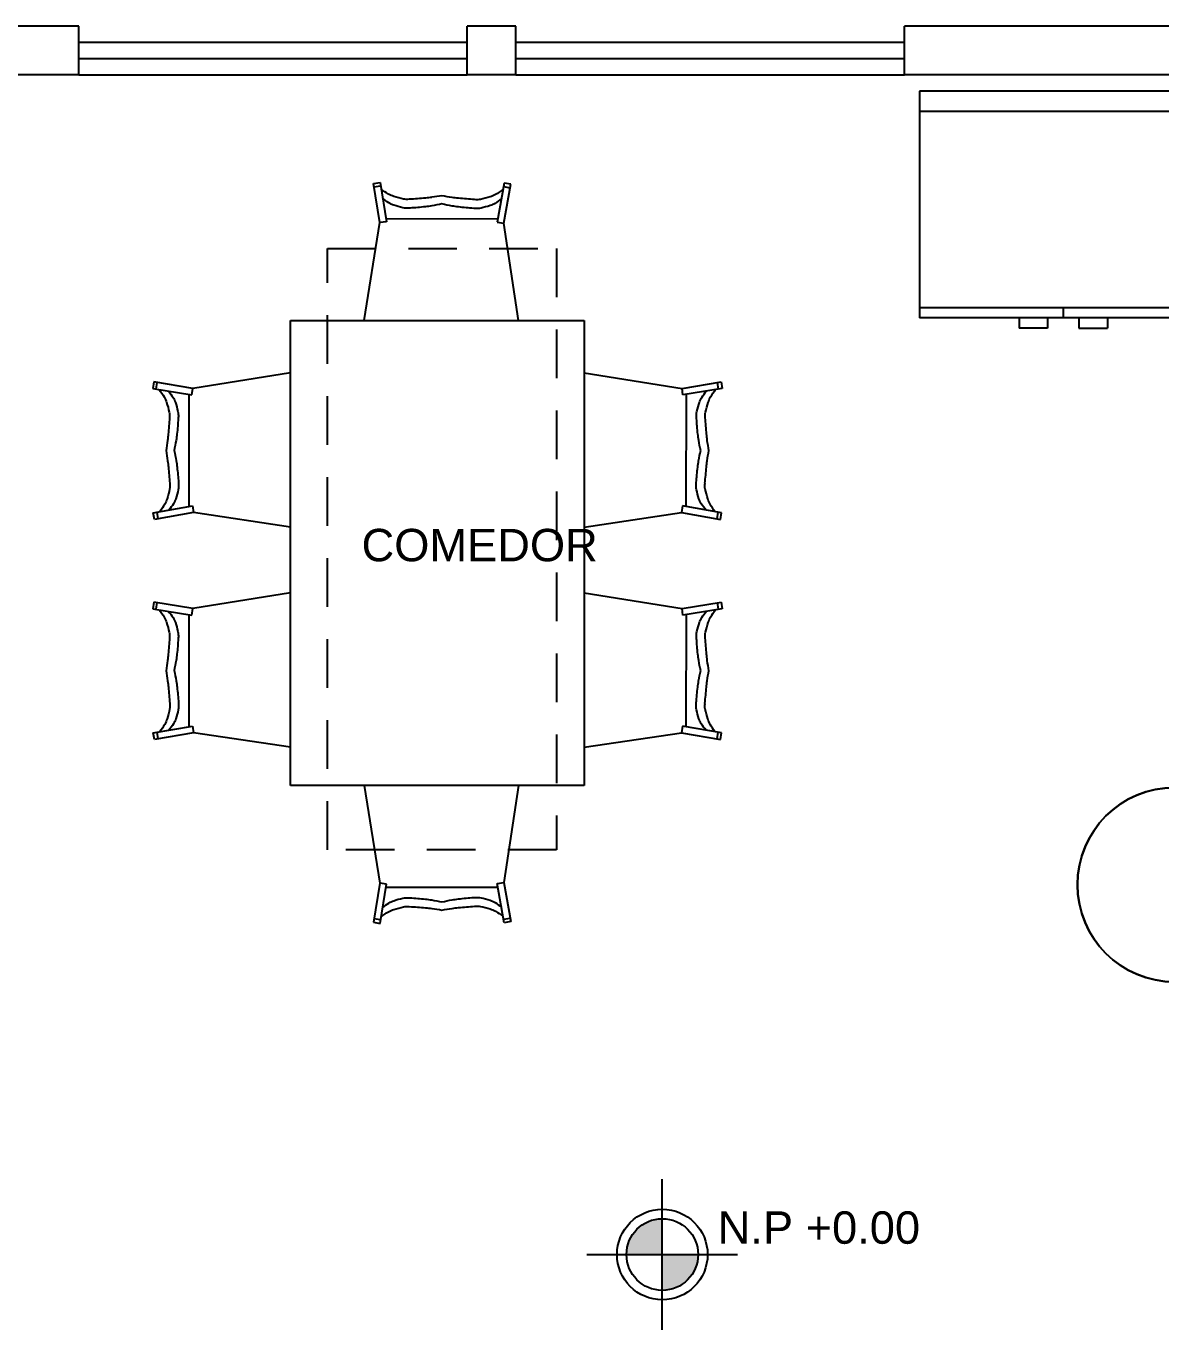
# Model space of a CAD drawing. Header units: inches. Extents: x -370 to 18, y -197 to 199.
# Drawn here: x -306.179 to -302.675, y 110.26 to 114.284 of the extents above; entities that cross this region are included whole.
import ezdxf

# ---------------------------------------------------------------- set-up
doc = ezdxf.new("R2010")
doc.units = ezdxf.units.IN
doc.header["$MEASUREMENT"] = 0
doc.header["$PDMODE"] = 34
doc.header["$PDSIZE"] = 0.2
doc.linetypes.add('DASHED', pattern=[0.75, 0.5, -0.25])
doc.layers.add('artefactos', color=1, linetype='Continuous')
doc.layers.add('MUEBLES', color=7, linetype='Continuous')
doc.styles.get("Standard").update_dxf_attribs({"font": 'arial.ttf'})
doc.dimstyles.new('E100', dxfattribs={"dimtxt": 0.15, "dimasz": 0.15, "dimexe": 0.15, "dimexo": 0.0625, "dimgap": 0.09, "dimtad": 1, "dimzin": 0, "dimdsep": 46, "dimtxsty": 'Standard', "dimblk": 'DOTSMALL', "dimcen": 0.09, "dimdle": 0.15, "dimclrd": 1, "dimclre": 1, "dimclrt": 2, "dimazin": 0, "dimtfac": 1, "dimtofl": 0, "dimtmove": 1, "dimatfit": 1, "dimldrblk": 'OPEN90', "dimfxl": 1, "dimtolj": 1, "dimtzin": 0, "dimarcsym": 0})

# ---------------------------------------------------------------- blocks, each defined once
blk = doc.blocks.new('comedor_6p')
at = {"layer": 'artefactos', "color": 2}
for p, q in [((-1.2932, 1.3273), (-1.2726, 1.3309)), ((-1.2726, 1.3309), (-1.2519, 1.2101)), ((-0.8897, 1.3327), (-0.9093, 1.2117)), ((-0.869, 1.3293), (-0.8897, 1.3327)), ((-0.8889, 1.2089), (-0.869, 1.3293)), ((-0.6139, 1.3273), (-0.5933, 1.3309)), ((-0.5933, 1.3309), (-0.5726, 1.2101)), ((-0.2104, 1.3327), (-0.23, 1.2117)), ((-0.1897, 1.3293), (-0.2104, 1.3327)), ((-0.2096, 1.2089), (-0.1897, 1.3293)), ((-1.2722, 1.2071), (-1.2932, 1.3273)), ((-1.2707, 1.3198), (-1.2913, 1.3165)), ((-0.8915, 1.3216), (-0.8709, 1.3185)), ((-0.5929, 1.2071), (-0.6139, 1.3273)), ((-0.5914, 1.3198), (-0.612, 1.3165)), ((-0.2122, 1.3216), (-0.1916, 1.3185)), ((-1.2519, 1.2101), (-1.2722, 1.2071)), ((-0.9077, 1.2213), (-1.2536, 1.2207)), ((-0.9093, 1.2117), (-0.8889, 1.2089)), ((-0.8408, 0.9069), (-0.8889, 1.2089)), ((-0.5726, 1.2101), (-0.5929, 1.2071)), ((-0.2284, 1.2213), (-0.5743, 1.2207)), ((-0.23, 1.2117), (-0.2096, 1.2089)), ((-0.1615, 0.9069), (-0.2096, 1.2089)), ((-1.3172, 0.9069), (-1.2722, 1.2071)), ((-0.6379, 0.9069), (-0.5929, 1.2071)), ((-1.4349, 0), (-1.4349, 0.9069)), ((-1.4349, 0.9069), (0, 0.9069)), ((0, 0.9069), (0, 0)), ((-1.8573, 0.6513), (-1.8607, 0.6306)), ((-1.7369, 0.6314), (-1.8573, 0.6513)), ((-1.8496, 0.6288), (-1.8465, 0.6494)), ((-1.4349, 0.6795), (-1.7369, 0.6314)), ((0, 0.6795), (0.302, 0.6314)), ((0.302, 0.6314), (0.4224, 0.6513)), ((0.4147, 0.6288), (0.4116, 0.6494)), ((0.4224, 0.6513), (0.4258, 0.6306)), ((-1.8607, 0.6306), (-1.7397, 0.611)), ((-1.7493, 0.6126), (-1.7487, 0.2667)), ((-1.7397, 0.611), (-1.7369, 0.6314)), ((0.3048, 0.611), (0.302, 0.6314)), ((0.4258, 0.6306), (0.3048, 0.611)), ((0.3144, 0.6126), (0.3138, 0.2667)), ((-1.8589, 0.2477), (-1.7381, 0.2684)), ((-1.8554, 0.2271), (-1.8589, 0.2477)), ((-1.7351, 0.2481), (-1.8554, 0.2271)), ((-1.8479, 0.2496), (-1.8445, 0.229)), ((-1.7381, 0.2684), (-1.7351, 0.2481)), ((-1.4349, 0.2031), (-1.7351, 0.2481)), ((0, 0.2031), (0.3002, 0.2481)), ((0.3032, 0.2684), (0.3002, 0.2481)), ((0.3002, 0.2481), (0.4205, 0.2271)), ((0.424, 0.2477), (0.3032, 0.2684)), ((0.413, 0.2496), (0.4096, 0.229)), ((0.4205, 0.2271), (0.424, 0.2477)), ((0, 0), (-1.4349, 0)), ((-1.3172, 0), (-1.2722, -0.3002)), ((-0.8408, 0), (-0.8889, -0.302)), ((-0.6379, 0), (-0.5929, -0.3002)), ((-0.1615, 0), (-0.2096, -0.302)), ((-1.2722, -0.3002), (-1.2932, -0.4205)), ((-1.2726, -0.424), (-1.2519, -0.3032)), ((-1.2519, -0.3032), (-1.2722, -0.3002)), ((-0.9077, -0.3144), (-1.2536, -0.3138)), ((-0.9093, -0.3048), (-0.8889, -0.302)), ((-0.8897, -0.4258), (-0.9093, -0.3048)), ((-0.8889, -0.302), (-0.869, -0.4224)), ((-0.5929, -0.3002), (-0.6139, -0.4205)), ((-0.5933, -0.424), (-0.5726, -0.3032)), ((-0.5726, -0.3032), (-0.5929, -0.3002)), ((-0.2284, -0.3144), (-0.5743, -0.3138)), ((-0.23, -0.3048), (-0.2096, -0.302)), ((-0.2104, -0.4258), (-0.23, -0.3048)), ((-0.2096, -0.302), (-0.1897, -0.4224)), ((-1.2932, -0.4205), (-1.2726, -0.424)), ((-1.2707, -0.413), (-1.2913, -0.4096)), ((-0.8915, -0.4147), (-0.8709, -0.4116)), ((-0.869, -0.4224), (-0.8897, -0.4258)), ((-0.6139, -0.4205), (-0.5933, -0.424)), ((-0.5914, -0.413), (-0.612, -0.4096)), ((-0.2122, -0.4147), (-0.1916, -0.4116)), ((-0.1897, -0.4224), (-0.2104, -0.4258))]:
    blk.add_line(p, q, dxfattribs=at)
at = {"layer": 'artefactos', "color": 2, "extrusion": (0, 0, -1)}
for centre, major_axis, start_param, end_param in [((-1.1594, 1.4495), (0.1251, 0.1251), 2.870669, 3.024012), ((-1.2061, 1.3669), (-0.058, 0.058), 4.215972, 4.441465), ((-1.0782, 1.7973), (0.3755, 0.3755), 2.587068, 2.645176), ((-1.2686, 2.3832), (0.7833, 0.7833), 2.185999, 2.214624), ((-0.9035, 2.3849), (0.7833, 0.7833), 2.488421, 2.517047), ((-1.0885, 1.7973), (-0.3755, 0.3755), 3.628666, 3.686774), ((-0.9565, 1.368), (0.058, 0.058), 1.832377, 2.05787), ((-1.004, 1.4502), (-0.1251, 0.1251), 3.249829, 3.403173), ((-0.4801, 1.4495), (-0.1251, 0.1251), 4.441465, 4.594809), ((-0.5268, 1.3669), (-0.058, 0.058), 4.215972, 4.441465), ((-0.3989, 1.7973), (-0.3755, 0.3755), 4.157864, 4.215972), ((-0.5893, 2.3832), (0.7833, 0.7833), 2.185999, 2.214624), ((-0.2242, 2.3849), (0.7833, 0.7833), 2.488421, 2.517047), ((-0.4092, 1.7973), (-0.3755, 0.3755), 3.628666, 3.686774), ((-0.2772, 1.368), (0.058, 0.058), 1.832377, 2.05787), ((-0.3247, 1.4502), (-0.1251, 0.1251), 3.249829, 3.403173), ((-1.1661, 1.3943), (-0.105, 0.105), 4.485635, 4.650322), ((-1.2097, 1.3246), (0.0469, 0.0469), 2.658112, 2.914839), ((-1.1087, 1.6486), (0.2869, 0.2869), 2.587068, 2.658112), ((-1.1908, 1.2996), (-0.0333, 0.0333), 3.949023, 4.157864), ((-1.192, 1.3132), (0.0238, 0.0238), 2.355936, 2.587068), ((-1.192, 1.409), (-0.0916, 0.0916), 3.847459, 3.926733), ((-1.1891, 1.3755), (-0.087, 0.087), 3.847459, 3.949023), ((-1.4249, 4.3319), (2.165, 2.165), 2.260362, 2.276663), ((-1.3218, 3.0401), (-1.2678, 1.2678), 3.82086, 3.847459), ((-1.1735, 1.7162), (0.3069, 0.3069), 2.214624, 2.260362), ((-1.16, 1.5215), (-0.1879, 0.1879), 3.746379, 3.82086), ((-1.2343, 1.9285), (0.4805, 0.4805), 2.12834, 2.175583), ((-0.9335, 1.93), (-0.4805, 0.4805), 4.098259, 4.145502), ((-0.9924, 1.7171), (-0.3069, 0.3069), 4.01348, 4.059217), ((-1.0041, 1.5223), (-0.1879, 0.1879), 4.023778, 4.098259), ((-0.7654, 4.335), (2.165, 2.165), 2.426382, 2.442683), ((-0.8565, 3.0422), (1.2678, 1.2678), 2.426382, 2.452982), ((-0.9736, 1.3765), (0.087, 0.087), 2.324819, 2.426382), ((-0.971, 1.41), (0.0916, 0.0916), 2.347109, 2.426382), ((-0.9702, 1.3142), (-0.0238, 0.0238), 3.686774, 3.917905), ((-0.9712, 1.3006), (-0.0333, 0.0333), 3.686774, 3.895615), ((-1.0565, 1.6489), (0.2869, 0.2869), 2.044933, 2.115978), ((-0.9526, 1.3258), (0.0469, 0.0469), 1.788206, 2.044933), ((-0.9968, 1.3951), (-0.105, 0.105), 3.194316, 3.359003), ((-0.4868, 1.3943), (-0.105, 0.105), 4.485635, 4.650322), ((-0.5304, 1.3246), (0.0469, 0.0469), 2.658112, 2.914839), ((-0.4294, 1.6486), (0.2869, 0.2869), 2.587068, 2.658112), ((-0.5115, 1.2996), (0.0333, 0.0333), 2.378226, 2.587068), ((-0.5127, 1.3132), (0.0238, 0.0238), 2.355936, 2.587068), ((-0.5127, 1.409), (-0.0916, 0.0916), 3.847459, 3.926733), ((-0.5098, 1.3755), (0.087, 0.087), 2.276663, 2.378226), ((-0.7457, 4.3319), (-2.165, 2.165), 3.831158, 3.847459), ((-0.6425, 3.0401), (-1.2678, 1.2678), 3.82086, 3.847459), ((-0.4942, 1.7162), (-0.3069, 0.3069), 3.785421, 3.831158), ((-0.4807, 1.5215), (0.1879, 0.1879), 2.175583, 2.250063), ((-0.555, 1.9285), (0.4805, 0.4805), 2.12834, 2.175583), ((-0.2542, 1.93), (-0.4805, 0.4805), 4.098259, 4.145502), ((-0.3131, 1.7171), (0.3069, 0.3069), 2.442683, 2.488421), ((-0.3248, 1.5223), (-0.1879, 0.1879), 4.023778, 4.098259), ((-0.0861, 4.335), (-2.165, 2.165), 3.997179, 4.01348), ((-0.1772, 3.0422), (-1.2678, 1.2678), 3.997179, 4.023778), ((-0.2943, 1.3765), (0.087, 0.087), 2.324819, 2.426382), ((-0.2917, 1.41), (-0.0916, 0.0916), 3.917905, 3.997179), ((-0.2909, 1.3142), (0.0238, 0.0238), 2.115978, 2.347109), ((-0.2919, 1.3006), (-0.0333, 0.0333), 3.686774, 3.895615), ((-0.3772, 1.6489), (0.2869, 0.2869), 2.044933, 2.115978), ((-0.2733, 1.3258), (0.0469, 0.0469), 1.788206, 2.044933), ((-0.3175, 1.3951), (0.105, 0.105), 1.623519, 1.788206), ((-1.9782, 0.5163), (-0.1251, 0.1251), 1.679033, 1.832377), ((-1.8961, 0.5638), (0.058, 0.058), 0.26158, 0.487073), ((-1.9231, 0.5235), (-0.105, 0.105), 1.623519, 1.788206), ((0.4882, 0.5235), (-0.105, -0.105), 1.353386, 1.518073), ((0.4612, 0.5638), (0.058, -0.058), 2.654519, 2.880012), ((0.5433, 0.5163), (-0.1251, -0.1251), 1.309216, 1.46256), ((-2.3253, 0.4318), (-0.3755, 0.3755), 2.05787, 2.115978), ((-1.8538, 0.5677), (-0.0469, 0.0469), 1.788206, 2.044933), ((-2.1769, 0.4638), (0.2869, 0.2869), 0.474137, 0.545181), ((0.742, 0.4638), (0.2869, -0.2869), 2.596411, 2.667456), ((0.4189, 0.5677), (0.0469, -0.0469), 2.667456, 2.924183), ((0.8904, 0.4318), (0.3755, -0.3755), 2.596411, 2.654519), ((-4.863, 0.7549), (2.165, 2.165), 0.855586, 0.871887), ((-1.8422, 0.5501), (0.0238, 0.0238), 0.545181, 0.776313), ((-1.938, 0.5493), (-0.0916, 0.0916), 2.347109, 2.426382), ((-3.5702, 0.6638), (-1.2678, 1.2678), 2.426382, 2.452982), ((-1.8286, 0.5491), (0.0333, 0.0333), 0.545181, 0.754023), ((-1.9045, 0.5467), (-0.087, 0.087), 2.324819, 2.426382), ((0.4696, 0.5467), (-0.087, -0.087), 0.71521, 0.816774), ((0.3937, 0.5491), (-0.0333, -0.0333), 0.816774, 1.025615), ((2.1353, 0.6638), (-1.2678, -1.2678), 0.688611, 0.71521), ((0.4073, 0.5501), (0.0238, -0.0238), 2.36528, 2.596411), ((0.5031, 0.5493), (-0.0916, -0.0916), 0.71521, 0.794484), ((3.4281, 0.7549), (-2.165, -2.165), 0.698909, 0.71521), ((-2.2451, 0.5279), (0.3069, 0.3069), 0.871887, 0.917624), ((-2.0503, 0.5163), (-0.1879, 0.1879), 2.452982, 2.527462), ((0.6154, 0.5163), (-0.1879, -0.1879), 0.61413, 0.688611), ((0.8102, 0.5279), (0.3069, -0.3069), 2.223968, 2.269706), ((-2.913, 0.6168), (0.7833, 0.7833), 0.917625, 0.94625), ((-2.458, 0.5868), (0.4805, 0.4805), 0.956666, 1.003909), ((1.0231, 0.5868), (-0.4805, -0.4805), 0.566887, 0.61413), ((1.4781, 0.6168), (-0.7833, -0.7833), 0.624546, 0.653172), ((-2.9113, 0.2517), (0.7833, 0.7833), 0.615202, 0.643828), ((-2.2442, 0.3468), (-0.3069, 0.3069), 2.214624, 2.260362), ((-2.4566, 0.286), (-0.4805, 0.4805), 2.12834, 2.175583), ((-2.0496, 0.3603), (-0.1879, 0.1879), 2.175583, 2.250063), ((0.6146, 0.3603), (-0.1879, -0.1879), 0.891529, 0.96601), ((1.0217, 0.286), (0.4805, -0.4805), 2.536806, 2.584049), ((0.8093, 0.3468), (0.3069, -0.3069), 2.452027, 2.497765), ((1.4763, 0.2517), (0.7833, -0.7833), 2.497765, 2.52639), ((-4.8599, 0.0954), (-2.165, 2.165), 2.260362, 2.276663), ((-3.5681, 0.1985), (-1.2678, 1.2678), 2.250063, 2.276663), ((2.1332, 0.1985), (-1.2678, -1.2678), 0.86493, 0.891529), ((3.425, 0.0954), (-2.165, -2.165), 0.86493, 0.881231), ((-1.8412, 0.3283), (0.0238, 0.0238), 0.78514, 1.016271), ((-1.937, 0.3283), (0.0916, 0.0916), 0.705866, 0.78514), ((-1.8276, 0.3295), (-0.0333, 0.0333), 2.378226, 2.587068), ((-1.9035, 0.3312), (-0.087, 0.087), 2.276663, 2.378226), ((0.4686, 0.3312), (-0.087, -0.087), 0.763366, 0.86493), ((0.3927, 0.3295), (-0.0333, -0.0333), 0.554525, 0.763366), ((0.5021, 0.3283), (0.0916, -0.0916), 2.356453, 2.435726), ((0.4063, 0.3283), (-0.0238, -0.0238), 0.554525, 0.785656), ((-1.8949, 0.3142), (-0.058, 0.058), 2.645176, 2.870669), ((-2.3253, 0.4421), (0.3755, 0.3755), 1.016271, 1.074379), ((-1.8526, 0.3106), (0.0469, 0.0469), 1.087316, 1.344043), ((-2.1766, 0.4116), (-0.2869, 0.2869), 2.587068, 2.658112), ((0.7417, 0.4116), (-0.2869, -0.2869), 0.48348, 0.554525), ((0.4177, 0.3106), (-0.0469, -0.0469), 0.226754, 0.48348), ((0.8904, 0.4421), (-0.3755, -0.3755), 0.496417, 0.554525), ((0.46, 0.3142), (-0.058, -0.058), 0.270924, 0.496417), ((-1.9775, 0.3609), (0.1251, 0.1251), 1.299872, 1.453216), ((-1.9223, 0.3542), (0.105, 0.105), 1.344043, 1.50873), ((0.4874, 0.3542), (0.105, -0.105), 1.632863, 1.79755), ((0.5426, 0.3609), (-0.1251, -0.1251), 0.11758, 0.270924), ((-1.1661, -0.4874), (-0.105, 0.105), 0.062067, 0.226754), ((-1.2097, -0.4177), (-0.0469, 0.0469), 0.226754, 0.48348), ((-1.1087, -0.7417), (-0.2869, 0.2869), 0.48348, 0.554525), ((-1.1908, -0.3927), (0.0333, 0.0333), -1.016271, -0.80743), ((-1.1891, -0.4686), (-0.087, 0.087), 0.763366, 0.86493), ((-1.3218, -2.1332), (-1.2678, 1.2678), 0.86493, 0.891529), ((-1.16, -0.6146), (-0.1879, 0.1879), 0.891529, 0.96601), ((-1.2343, -1.0217), (-0.4805, 0.4805), 0.96601, 1.013253), ((-0.9335, -1.0231), (0.4805, 0.4805), -1.003909, -0.956666), ((-1.0041, -0.6154), (0.1879, 0.1879), -0.956666, -0.882186), ((-0.8565, -2.1353), (1.2678, 1.2678), -0.882186, -0.855586), ((-0.9736, -0.4696), (0.087, 0.087), -0.855586, -0.754023), ((-0.9712, -0.3937), (0.0333, 0.0333), -0.754023, -0.545181), ((-1.0565, -0.742), (-0.2869, 0.2869), 1.025615, 1.09666), ((-0.9526, -0.4189), (-0.0469, 0.0469), 1.09666, 1.353386), ((-0.4868, -0.4874), (0.105, 0.105), -1.50873, -1.344043), ((-0.5304, -0.4177), (0.0469, 0.0469), -1.344043, -1.087316), ((-0.4294, -0.7417), (-0.2869, 0.2869), 0.48348, 0.554525), ((-0.5115, -0.3927), (0.0333, 0.0333), -1.016271, -0.80743), ((-0.5098, -0.4686), (-0.087, 0.087), 0.763366, 0.86493), ((-0.6425, -2.1332), (-1.2678, 1.2678), 0.86493, 0.891529), ((-0.4807, -0.6146), (-0.1879, 0.1879), 0.891529, 0.96601), ((-0.555, -1.0217), (-0.4805, 0.4805), 0.96601, 1.013253), ((-0.2542, -1.0231), (-0.4805, 0.4805), 0.566887, 0.61413), ((-0.3248, -0.6154), (0.1879, 0.1879), -0.956666, -0.882186), ((-0.1772, -2.1353), (1.2678, 1.2678), -0.882186, -0.855586), ((-0.2943, -0.4696), (0.087, 0.087), -0.855586, -0.754023), ((-0.2919, -0.3937), (-0.0333, 0.0333), 0.816774, 1.025615), ((-0.3772, -0.742), (0.2869, 0.2869), -0.545181, -0.474137), ((-0.2733, -0.4189), (-0.0469, 0.0469), 1.09666, 1.353386), ((-1.1594, -0.5426), (0.1251, 0.1251), -1.453216, -1.299872), ((-1.2061, -0.46), (-0.058, 0.058), 0.270924, 0.496417), ((-1.0782, -0.8904), (-0.3755, 0.3755), 0.496417, 0.554525), ((-1.192, -0.4063), (-0.0238, 0.0238), 0.554525, 0.785656), ((-1.192, -0.5021), (0.0916, 0.0916), -0.78514, -0.705866), ((-1.4249, -3.425), (2.165, 2.165), -0.705866, -0.689566), ((-1.1735, -0.8093), (-0.3069, 0.3069), 0.881231, 0.926968), ((-1.2686, -1.4763), (0.7833, 0.7833), -0.643828, -0.615202), ((-0.9035, -1.4781), (0.7833, 0.7833), -0.94625, -0.917624), ((-0.9924, -0.8102), (-0.3069, 0.3069), 0.653172, 0.698909), ((-0.7654, -3.4281), (2.165, 2.165), -0.871887, -0.855586), ((-0.971, -0.5031), (0.0916, 0.0916), -0.855586, -0.776313), ((-0.9702, -0.4073), (0.0238, 0.0238), -0.776313, -0.545181), ((-1.0885, -0.8904), (0.3755, 0.3755), -0.545181, -0.487073), ((-0.9565, -0.4612), (-0.058, 0.058), 1.083723, 1.309216), ((-0.9968, -0.4882), (-0.105, 0.105), 1.353386, 1.518073), ((-1.004, -0.5433), (-0.1251, 0.1251), 1.309216, 1.46256), ((-0.4801, -0.5426), (-0.1251, 0.1251), 0.11758, 0.270924), ((-0.5268, -0.46), (0.058, 0.058), -1.299872, -1.074379), ((-0.3989, -0.8904), (0.3755, 0.3755), -1.074379, -1.016271), ((-0.5127, -0.4063), (-0.0238, 0.0238), 0.554525, 0.785656), ((-0.5127, -0.5021), (0.0916, 0.0916), -0.78514, -0.705866), ((-0.7457, -3.425), (2.165, 2.165), -0.705866, -0.689566), ((-0.4942, -0.8093), (0.3069, 0.3069), -0.689566, -0.643828), ((-0.5893, -1.4763), (0.7833, 0.7833), -0.643828, -0.615202), ((-0.2242, -1.4781), (0.7833, 0.7833), -0.94625, -0.917624), ((-0.3131, -0.8102), (0.3069, 0.3069), -0.917624, -0.871887), ((-0.0861, -3.4281), (-2.165, 2.165), 0.698909, 0.71521), ((-0.2917, -0.5031), (0.0916, 0.0916), -0.855586, -0.776313), ((-0.2909, -0.4073), (-0.0238, 0.0238), 0.794484, 1.025615), ((-0.4092, -0.8904), (-0.3755, 0.3755), 1.025615, 1.083723), ((-0.2772, -0.4612), (-0.058, 0.058), 1.083723, 1.309216), ((-0.3175, -0.4882), (0.105, 0.105), -0.21741, -0.052723), ((-0.3247, -0.5433), (-0.1251, 0.1251), 1.309216, 1.46256)]:
    blk.add_ellipse(centre, major_axis=major_axis, ratio=1, start_param=start_param, end_param=end_param, dxfattribs=at)
blk = doc.blocks.new('A$C78C0248E')
at = {"layer": 'artefactos', "color": 2}
for p, q in [((0.2442, 0.2627), (-0.3245, 0.2627)), ((-0.3245, 0.2627), (-0.3245, -0.1859)), ((0.2442, 0.2627), (0.2442, -0.1859)), ((0.2442, 0.2227), (-0.3245, 0.2227)), ((0.2442, -0.1659), (-0.3245, -0.1659)), ((-0.0402, -0.1659), (-0.0402, -0.1859)), ((0.2442, -0.1859), (-0.3245, -0.1859)), ((-0.1274, -0.1859), (-0.1274, -0.2059)), ((-0.0712, -0.2059), (-0.1274, -0.2059)), ((-0.0712, -0.1859), (-0.0712, -0.2059)), ((-0.0091, -0.1859), (-0.0091, -0.2059)), ((-0.0091, -0.2059), (0.0471, -0.2059)), ((0.0471, -0.1859), (0.0471, -0.2059))]:
    blk.add_line(p, q, dxfattribs=at)
blk = doc.blocks.new('_DotSmall')
at = {"color": 0, "linetype": 'ByBlock', "const_width": 0.5}
blk.add_lwpolyline([(-0.0625, 0, 1), (0.0625, 0, 1)], format="xyb", close=True, dxfattribs=at)
blk = doc.blocks.new('*D77')
at = {"color": 1, "lineweight": -2, "transparency": 16777216}
for p, q in [((-306.4138, 114.3466), (-306.4138, 115.572)), ((-299.9638, 114.3466), (-299.9638, 115.572)), ((-306.5638, 115.422), (-299.8138, 115.422))]:
    blk.add_line(p, q, dxfattribs=at)
at = {"layer": 'DEFPOINTS', "color": 0, "transparency": 16777216}
for p in [(-299.9638, 115.422), (-306.4138, 114.2841), (-299.9638, 114.2841)]:
    blk.add_point(p, dxfattribs=at)
at = {"color": 1, "lineweight": -2, "transparency": 16777216, "xscale": 0.15, "yscale": 0.15, "zscale": 0.15, "rotation": 180}
blk.add_blockref('_DotSmall', (-306.4138, 115.422), dxfattribs=at)
at = {"color": 1, "lineweight": -2, "transparency": 16777216, "xscale": 0.15, "yscale": 0.15, "zscale": 0.15}
blk.add_blockref('_DotSmall', (-299.9638, 115.422), dxfattribs=at)
at = {"color": 2, "transparency": 16777216, "insert": (-303.1888, 115.5885), "char_height": 0.15, "attachment_point": 5}
blk.add_mtext('\\A1;6.45', dxfattribs=at)
blk = doc.blocks.new('_Open90')
at = {"color": 0, "linetype": 'ByBlock', "lineweight": -2}
for p, q in [((-0.5, 0.5), (0, 0)), ((0, 0), (-1, 0)), ((0, 0), (-0.5, -0.5))]:
    blk.add_line(p, q, dxfattribs=at)
blk = doc.blocks.new('*D78')
at = {"color": 1, "lineweight": -2, "transparency": 16777216}
for p, q in [((-316.8888, 114.3466), (-316.8888, 116.4934)), ((-299.8888, 114.3466), (-299.8888, 116.4934)), ((-317.0388, 116.3434), (-299.7388, 116.3434))]:
    blk.add_line(p, q, dxfattribs=at)
at = {"layer": 'DEFPOINTS', "color": 0, "transparency": 16777216}
for p in [(-299.8888, 116.3434), (-316.8888, 114.2841), (-299.8888, 114.2841)]:
    blk.add_point(p, dxfattribs=at)
at = {"color": 1, "lineweight": -2, "transparency": 16777216, "xscale": 0.15, "yscale": 0.15, "zscale": 0.15, "rotation": 180}
blk.add_blockref('_DotSmall', (-316.8888, 116.3434), dxfattribs=at)
at = {"color": 1, "lineweight": -2, "transparency": 16777216, "xscale": 0.15, "yscale": 0.15, "zscale": 0.15}
blk.add_blockref('_DotSmall', (-299.8888, 116.3434), dxfattribs=at)
at = {"color": 2, "transparency": 16777216, "insert": (-308.3888, 116.51), "char_height": 0.15, "attachment_point": 5}
blk.add_mtext('\\A1;17.00', dxfattribs=at)
blk = doc.blocks.new('A$C01451027')
h = blk.add_hatch(color=256)
h.dxf.hatch_style = 1
h.paths.add_polyline_path([(-0.1106, 0), (0, 0), (0, 0.1106, 0.414214)])
h = blk.add_hatch(color=256)
h.dxf.hatch_style = 1
h.paths.add_polyline_path([(0, 0), (0, -0.1106, 0.414214), (0.1106, 0)])
at = {"color": 2}
for p, q in [((0, -0.2327), (0, 0.2327)), ((-0.2327, 0), (0.2327, 0))]:
    blk.add_line(p, q, dxfattribs=at)
blk.add_circle((0, 0), 0.1398, dxfattribs=at)
at = {"color": 3}
blk.add_circle((0, 0), 0.1106, dxfattribs=at)

msp = doc.modelspace()

# ---------------------------------------------------------------- linework, layer by layer
at = {"color": 4}
for p, q in [((-306.01662, 114.28411), (-306.48881, 114.28411)), ((-306.01662, 114.13411), (-306.01662, 114.28411)), ((-304.81662, 114.13411), (-304.81662, 114.28411)), ((-304.66662, 114.28411), (-304.81662, 114.28411)), ((-304.66662, 114.13411), (-304.66662, 114.28411)), ((-299.88881, 114.28411), (-303.46662, 114.28411)), ((-303.46662, 114.13411), (-303.46662, 114.28411)), ((-306.01662, 114.13411), (-306.33881, 114.13411)), ((-304.66662, 114.13411), (-304.81662, 114.13411)), ((-300.03881, 114.13411), (-303.46662, 114.13411))]:
    msp.add_line(p, q, dxfattribs=at)
at = {"color": 2}
for p, q in [((-306.01662, 114.23411), (-304.81662, 114.23411)), ((-304.66662, 114.23411), (-303.46662, 114.23411)), ((-306.01662, 114.18411), (-304.81662, 114.18411)), ((-304.66662, 114.18411), (-303.46662, 114.18411))]:
    msp.add_line(p, q, dxfattribs=at)
at = {"color": 1}
for p, q in [((-306.01662, 114.13411), (-304.81662, 114.13411)), ((-304.66662, 114.13411), (-303.46662, 114.13411))]:
    msp.add_line(p, q, dxfattribs=at)
at = {"color": 2}
msp.add_lwpolyline([(-300.03881, 111.33411), (-302.63229, 111.33411, -1), (-302.63229, 111.93411), (-300.63881, 111.93411), (-300.63881, 113.42076), (-302.5323, 113.42076), (-302.5323, 114.13411), (-300.0425, 114.13411), (-300.03881, 111.33411)], format="xyb", dxfattribs=at)
at = {"layer": 'MUEBLES', "color": 8, "linetype": 'DASHED', "ltscale": 0.3}
msp.add_lwpolyline([(-305.2486, 113.5975), (-304.54132, 113.5975), (-304.54132, 111.74159), (-305.2486, 111.74159)], close=True, dxfattribs=at)
at = {"layer": 'MUEBLES', "color": 2}
msp.add_arc((-302.63229, 111.63411), 0.3, 90, 270, dxfattribs=at)

# ---------------------------------------------------------------- block references
msp.add_blockref('A$C01451027', (-304.21436, 110.49282))
at = {"layer": 'MUEBLES', "color": 2, "xscale": 1.56056294117736, "yscale": 1.56056294117736, "zscale": 1.56056294117736}
msp.add_blockref('A$C78C0248E', (-302.91347, 113.67343), dxfattribs=at)
at = {"layer": 'MUEBLES', "rotation": 90.00000000000001}
msp.add_blockref('comedor_6p', (-304.45544, 113.37556), dxfattribs=at)

# ---------------------------------------------------------------- texts
at = {"layer": 'MUEBLES', "color": 2}
msp.add_text('N.P +0.00', height=0.1, dxfattribs=at).set_placement((-304.04337, 110.52604))
at = {"layer": 'MUEBLES', "color": 2, "insert": (-305.14308, 112.73234), "char_height": 0.1, "attachment_point": 1}
msp.add_mtext('COMEDOR', dxfattribs=at)

# ---------------------------------------------------------------- dimensions: what is measured, and where the dimension line sits
for base, p1, p2, picture, middle in [((-299.88881, 116.34344), (-316.88881, 114.28411), (-299.88881, 114.28411), '*D78', (-308.38881, 116.51003)), ((-299.96381, 115.42196), (-306.41381, 114.28411), (-299.96381, 114.28411), '*D77', (-303.18881, 115.58855))]:
    dim = msp.add_linear_dim(base=base, p1=p1, p2=p2, dimstyle='E100')
    dim.commit()
    dim.dimension.update_dxf_attribs({"geometry": picture, "text_midpoint": middle})

doc.saveas('drawing.dxf')
